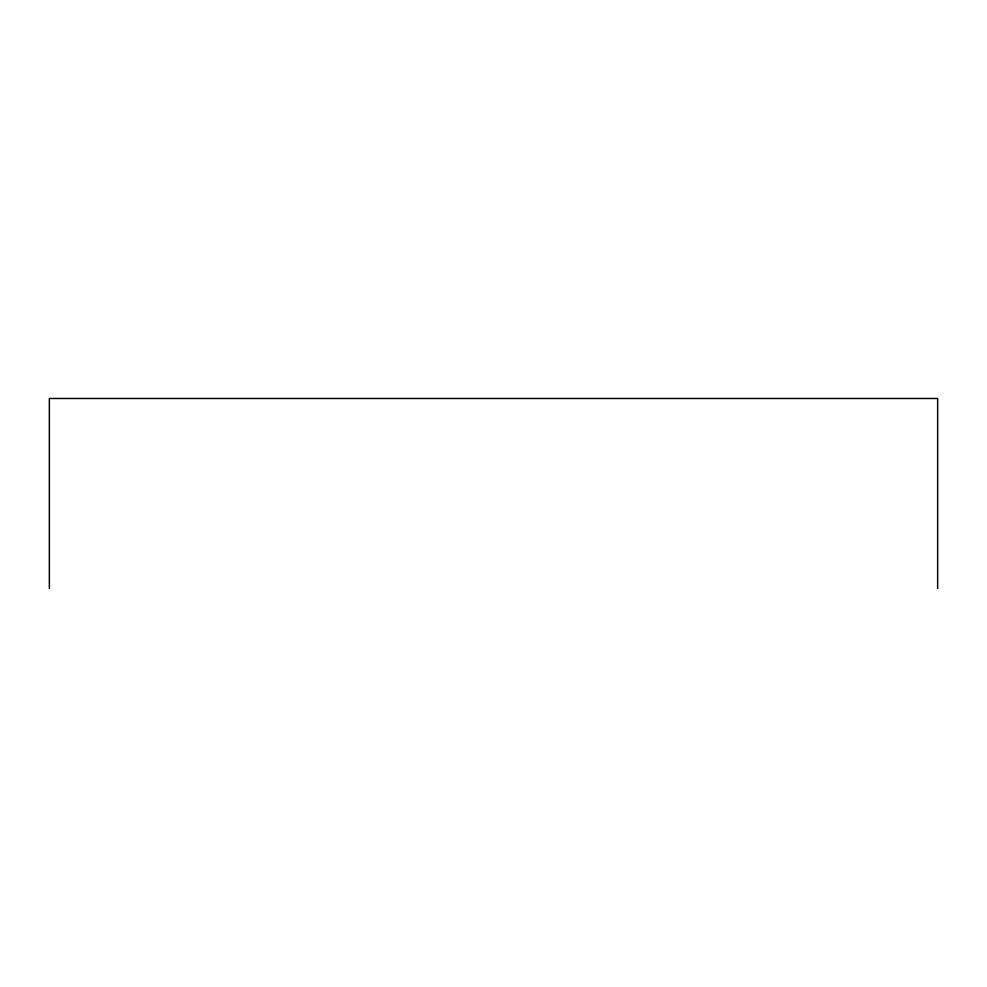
<?xml version="1.0" encoding="UTF-8"?>
<svg xmlns="http://www.w3.org/2000/svg" width="987" height="987" viewBox="0 0 987 987"><rect width="100%" height="100%" fill="white"/><g stroke="black" fill="none" stroke-linecap="round" stroke-linejoin="round"><path stroke-width="1.48" d="M937.65 588.523L937.65 398.477L49.35 398.477L49.35 588.523"/></g></svg>
